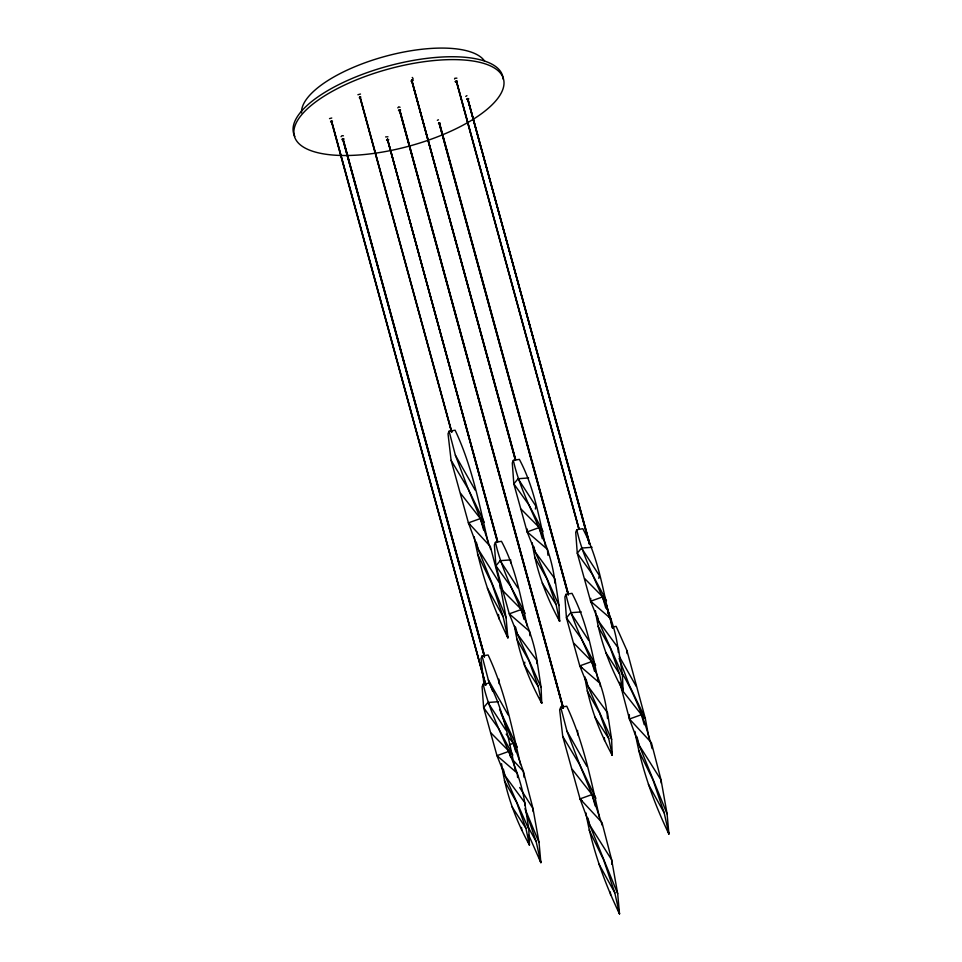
<?xml version="1.0" encoding="UTF-8"?>
<svg xmlns="http://www.w3.org/2000/svg" width="962" height="962" viewBox="0 0 962 962"><rect width="100%" height="100%" fill="white"/><g stroke="black" fill="none" stroke-linecap="round" stroke-linejoin="round"><path stroke-width="1.44" d="M524.723 805.447L524.735 802.573C518.265 760.557 492.388 725.192 483.164 684.126L489.189 683.14C503.559 710.209 509.163 741.137 515.416 770.911M537.012 663.624L537.024 660.75C530.555 618.734 504.677 583.369 495.442 542.303L501.467 541.317C515.572 567.472 520.791 597.462 527.236 626.214M554.918 583.128C550.985 539.285 522.546 502.801 513.347 460.365L519.372 459.379C533.609 485.99 539.033 516.45 545.37 545.707M607.527 718.542C604.425 674.097 575.156 637.217 565.969 594.348L571.993 593.35C586.363 620.418 591.967 651.346 598.22 681.12M618.362 652.464C614.429 608.621 585.99 572.125 576.791 529.701L582.816 528.715C597.041 555.327 602.477 585.786 608.814 615.043M510.69 562.854L510.726 559.884L500.192 560.678L495.923 565.8L509.271 613.84L517.303 633.922L541.089 687.421L541.726 703.246C528.631 679.268 518.638 653.21 514.55 626.118M621.753 686.615L621.668 689.562L629.449 719.023L639.165 745.261L667.087 813.864L668.927 834.042C653.21 801.562 641.161 767.051 634.968 731.457M532.226 542.772C536.231 570.358 546.296 596.909 559.631 621.308L558.994 605.483L535.209 551.984L527.176 531.902L527.32 529.064M590.764 598.4L590.62 601.238L598.653 621.32L622.438 674.819L623.075 690.644C609.487 665.824 599.374 638.78 595.43 610.69M524.807 662.157L524.362 665.043L538.191 686.471L541.726 703.246L539.814 697.763M535.365 509.03L535.846 506.072L518.097 478.739L513.828 483.862L527.176 531.902L547.426 549.386L547.931 555.23M598.809 578.366L599.278 575.408L581.541 548.075L577.272 553.198L590.62 601.238L592.556 603.126M357.912 94.733L360.497 94.035M387.963 136.796L385.606 136.917M400.048 107.263L398.749 106.842L397.799 107.864M413.083 80.531C407.347 82.443 415.656 80.183 412.241 77.441M465.752 96.441L466.931 95.611M487.806 541.257C479.304 503.703 471.62 465.187 455.122 430.218L449.086 431.204L448.027 433.814L451.106 460.341L468.422 522.871L478.138 549.11L506.06 617.712L507.888 637.89C492.4 605.844 480.435 571.837 474.206 536.748M513.347 460.365L512.289 462.975L513.828 483.862L528.811 504.761L543.037 531.361L521.26 509.283M495.442 542.303L494.384 544.925L495.923 565.8L510.906 586.7L525.132 613.299L503.354 591.221M520.514 764.562C511.964 727.525 504.461 689.489 488.095 654.978L482.07 655.976L481 658.585L484.09 685.112M483.164 684.126L482.094 686.736L483.633 707.623L496.981 755.663L505.014 775.745L528.799 829.244L529.449 845.069C515.596 819.84 505.447 792.279 501.563 763.696M576.791 529.701L575.721 532.311L577.272 553.198L592.255 574.098L606.469 600.697L584.704 578.619M565.969 594.348L564.898 596.957L566.438 617.844L579.785 665.884L587.818 685.966L611.616 739.453L612.253 755.278C598.905 730.879 588.84 704.328 584.836 676.743M599.434 817.255C590.933 779.713 583.261 741.197 566.75 706.228L560.726 707.214L559.656 709.824L562.734 736.351L580.05 798.881L589.766 825.107L617.688 893.722L619.516 913.9C604.028 881.853 592.063 847.847 585.846 812.758M498.436 701.707L487.902 702.5L483.633 707.623L498.617 728.523L512.842 755.122L491.065 733.044M581.24 611.916L570.707 612.722L566.438 617.844L581.421 638.732L595.646 665.343L573.881 643.253M331.565 120.971L485.762 684.98L331.565 120.971C328.066 123.509 335.221 120.743 331.337 121.164M360.077 96.801C362.746 96.813 357.275 99.146 360.113 96.861L451.791 431.986M342.845 138.756C347.029 138.817 338.901 140.789 343.025 138.624L484.367 655.302L342.845 138.564M497.306 541.702L387.518 139.274L497.751 541.63M589.465 544.348L467.604 98.569L589.598 544.348M568.229 595.189L438.997 122.823C442.604 123.545 436.712 123.966 439.033 122.871L568.013 593.794M329.521 118.615L331.758 118.013M437.349 120.322L438.419 119.781M506.06 617.712L500.024 583.874L490.355 546.5L468.422 522.871L480.399 518.554L484.283 522.33L468.181 488.888L455.375 455.218L449.086 431.204M527.176 531.902L539.153 527.585L542.364 538.84M581.733 667.772L579.785 665.884L591.762 661.555L594.576 671.404M509.379 744.756L513.371 743.313L517.255 747.101L499.567 709.439M629.328 714.586L629.449 719.023L641.426 714.706L645.31 718.482L649.109 738.864M617.688 893.722L611.664 859.872L601.984 822.51L580.05 798.881L592.027 794.552L595.911 798.34L579.821 764.898L567.003 731.228L560.726 707.214M411.76 80.351L515.211 459.764M387.602 139.418C383.778 141.594 391.919 139.322 387.253 139.406M612.529 626.959L616.149 626.37L626.935 650.577L645.31 718.482L629.22 685.04L619.071 658.381M518.097 478.739L528.631 477.946M581.541 548.075L592.075 547.282M456.914 78.15L454.87 78.259L454.557 79.04M343.41 135.798L342.003 135.666L341.053 136.688M579.785 665.884L600.047 683.357L600.288 686.279M468.422 522.871L470.358 524.771M580.05 798.881L581.998 800.769M629.449 719.023L651.382 742.652L661.062 780.026L667.087 813.864M513.359 760.521L523.34 771.271L533.008 808.633L539.033 842.484L540.872 862.661L528.799 835.269M460.63 493.41L480.399 518.554L490.716 549.47M572.27 769.42L592.027 794.552L602.344 825.48M506.192 734.174L513.371 743.313L523.34 771.271L524.049 777.212M467.508 98.653L589.862 544.215L467.772 98.521M570.707 612.722L588.455 640.055M500.192 560.678L517.941 588.01M487.902 702.5L505.651 729.833M605.711 652.428L619.528 673.869L623.075 690.644L620.682 683.778M542.267 583.092L556.096 604.533L559.631 621.308L558.2 617.195M594.877 717.075L608.705 738.503L612.253 755.278L610.81 751.166M512.073 806.853L525.901 828.294L529.449 845.069L528.006 840.956M519.708 787.529L533.008 808.633L533.164 811.627M621.789 672.63C635.593 696.043 645.658 722.33 652.104 748.592M451.106 460.341L468.181 488.888L480.399 518.554L483.633 529.99M562.734 736.351L579.821 764.898L592.027 794.552L595.262 806M619.348 656.553L636.243 686.351M455.375 455.218L475.216 490.199M567.003 731.228L586.844 766.209M482.07 655.976L488.347 679.978L508.189 714.97M598.003 626.262L610.353 648.208L619.528 673.869M534.559 556.926L546.909 578.871L556.096 604.533M587.169 690.908L599.518 712.842L608.705 738.503M516.654 638.864L529.004 660.81L538.191 686.471M504.365 780.687L516.714 802.633L525.901 828.294M648.4 784.307L664.189 812.914L668.927 834.042L667.544 829.881M487.361 588.155L503.15 616.762L507.888 637.89L506.048 632.335M599.001 864.165L614.79 892.772L619.516 913.9L617.676 908.344M527.525 825.925L536.135 841.534L540.872 862.661L539.49 858.489M638.515 750.204L653.042 780.086L664.189 812.914M477.489 554.052L492.003 583.934L503.15 616.762M589.117 830.05L603.643 859.932L614.79 892.772M539.033 842.484L524.987 808.693L536.135 841.534M501.166 713.648L513.371 743.313L515.8 751.899M488.347 679.978L492.628 691.209M619.6 682.371L621.668 689.562L641.426 714.706L644.263 724.711M605.807 608.176L602.597 596.921L590.62 601.238L610.87 618.722L611.123 621.644M524.062 619.372L521.248 609.523L509.271 613.84L529.521 631.325L529.894 635.714M510.569 756.974L508.958 751.346L496.981 755.663L517.231 773.147L517.604 777.536M606.481 604.99L612.818 628.138M606.445 604.93L612.722 628.21M606.529 606.421L609.788 618.133M611.375 623.929L612.566 628.27M607.635 610.846L609.643 618.133M456.481 80.928L579.1 529.028M456.349 80.928L579.004 529.112M456.18 80.976L578.835 529.16M439.442 122.751L568.265 593.674M439.261 122.691L568.181 593.746M411.82 80.219L515.656 459.692M411.676 80.219L515.56 459.776M411.508 80.267L515.391 459.824M399.735 109.752L563.419 707.984M399.591 109.74L563.323 708.068M399.422 109.8L563.155 708.116M399.338 109.872L562.974 708.056M387.518 139.274L497.655 541.714M387.349 139.334L497.486 541.762M359.932 96.801L451.695 432.058M359.764 96.861L451.527 432.118M342.676 138.624L484.511 656.878M342.592 138.696L484.367 656.878M331.253 121.032L485.606 685.04M636.976 736.844L639.165 745.261L661.062 780.026L661.219 783.02M587.938 818.097L589.766 825.107L611.664 859.872L611.892 864.369M476.31 542.087L478.138 549.11L500.024 583.874L500.264 588.359M597.27 615.884L598.653 621.32L618.374 648.147L622.438 674.819M586.086 679.172L587.818 685.966L607.539 712.782L611.616 739.453M533.826 546.548L535.209 551.984L554.93 578.811L558.994 605.483M515.572 627.14L517.303 633.922L537.024 660.75L541.089 687.421M503.282 768.963L505.014 775.745L524.735 802.573L528.799 829.244M610.281 891.954L610.63 894.876M498.484 614.477L499.001 618.879M604.34 737.662L604.545 740.62M521.536 827.452L521.741 830.398M626.935 650.577L627.068 653.559M577.537 730.423L577.729 734.908M498.881 679.184L499.086 683.669M294.841 136.436A108.405 39.911 -15.3 0 1 387.361 66.27A108.405 39.911 -15.3 0 1 503.21 79.233M301.527 112.867A95.647 35.209 -15.3 0 1 383.213 56.914A95.647 35.209 -15.3 0 1 484.788 61.364M398.533 110.474C400.132 112.326 402.188 108.249 398.533 110.474M455.279 81.65C456.878 83.502 458.934 79.425 455.279 81.65M466.714 99.242C468.302 101.094 470.358 97.018 466.714 99.242M348.304 155.483A108.405 39.911 -15.3 0 0 503.992 82.095A108.405 39.911 -15.3 0 0 344.492 85.089A108.405 39.911 -15.3 0 0 348.304 155.483"/></g></svg>
